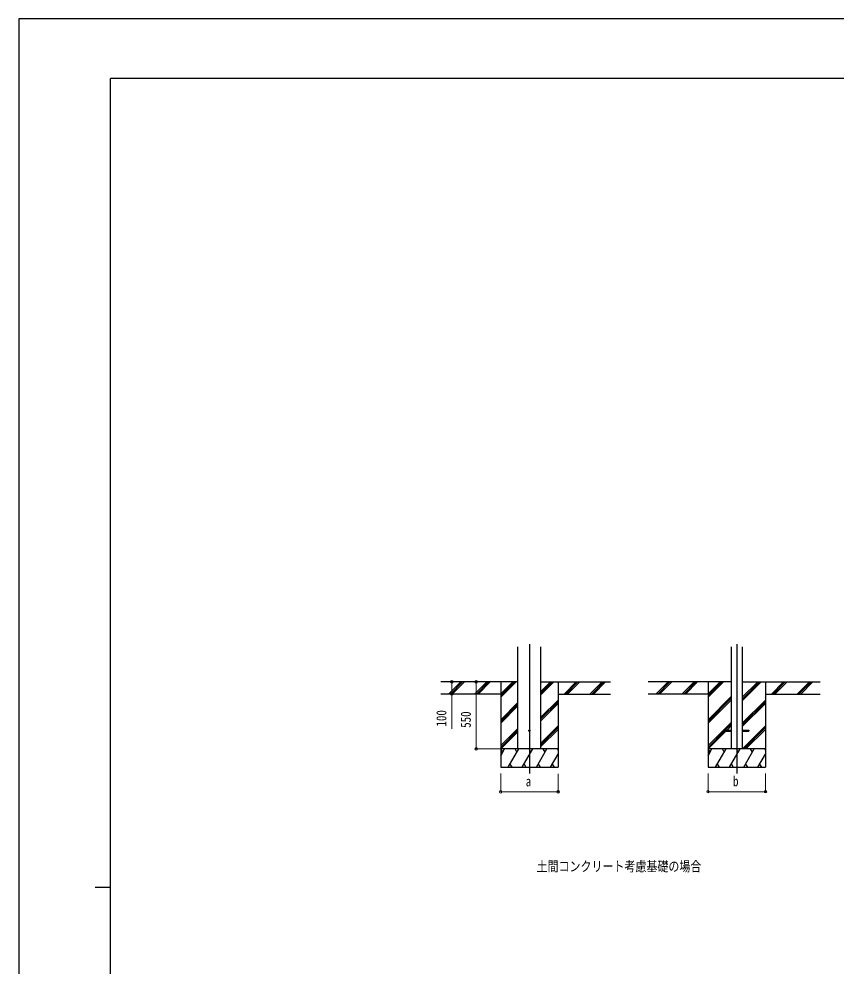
# Model space of a CAD drawing. Units: millimetres, scale not verified. Extents: x -10512 to 10512, y -7425 to 7425.
# Drawn here: x -10512 to -3819, y -333 to 7425 of the extents above; entities that cross this region are included whole.
import ezdxf
from ezdxf.enums import TextEntityAlignment as Align

# ---------------------------------------------------------------- set-up
doc = ezdxf.new("R2010")
doc.units = ezdxf.units.MM
doc.header["$LTSCALE"] = 30
for name, color, linetype in [('0-2_USER1', 3, 'Continuous'), ('0-4_YKK_12', 2, 'Continuous'), ('0-6_YKK_A1', 4, 'Continuous'), ('0-8_YKK_ZWAK', 7, 'Continuous')]:
    doc.layers.add(name, color=color, linetype=linetype)
doc.layers.add('0-7_YKK_D', color=6, linetype='Continuous', lineweight=18)
doc.styles.add('ＭＳ ゴシック', font='')
doc.styles.get('ＭＳ ゴシック').set_extended_font_data('MS Gothic')

msp = doc.modelspace()

# ---------------------------------------------------------------- linework, layer by layer
at = {"layer": '0-4_YKK_12'}
for p, q in [((-6330.99, 2302.21), (-6330.99, 1245.13)), ((-4632.54, 2302.21), (-4632.54, 1245.13))]:
    msp.add_line(p, q, dxfattribs=at)
at = {"layer": '0-6_YKK_A1'}
for p, q in [((-6424.74, 1445.13), (-6424.74, 2280.48)), ((-6237.24, 1445.13), (-6237.24, 2280.48)), ((-4677.74, 2280.48), (-4677.74, 1445.13)), ((-4587.34, 2280.48), (-4587.34, 1445.13)), ((-6424.74, 1995.13), (-7056.95, 1995.13)), ((-6990.26, 1896.53), (-6891.66, 1995.13)), ((-6977.52, 1895.13), (-6877.52, 1995.13)), ((-6963.38, 1895.13), (-6863.38, 1995.13)), ((-6778.13, 1896.53), (-6679.53, 1995.13)), ((-6765.39, 1895.13), (-6665.39, 1995.13)), ((-6751.25, 1895.13), (-6651.24, 1995.13)), ((-6565.99, 1995.13), (-6565.99, 1295.13)), ((-6565.99, 1868.25), (-6439.11, 1995.13)), ((-6565.99, 1882.39), (-6453.25, 1995.13)), ((-6565.99, 1896.53), (-6467.4, 1995.13)), ((-6237.24, 1888.63), (-6130.74, 1995.13)), ((-6237.24, 1902.77), (-6144.89, 1995.13)), ((-6237.24, 1916.92), (-6159.03, 1995.13)), ((-6237.24, 1995.13), (-5665.37, 1995.13)), ((-6095.99, 1995.13), (-6095.99, 1295.13)), ((-6046.9, 1895.13), (-5946.9, 1995.13)), ((-6032.76, 1895.13), (-5932.75, 1995.13)), ((-6018.61, 1895.13), (-5918.61, 1995.13)), ((-5834.77, 1895.13), (-5734.76, 1995.13)), ((-5820.62, 1895.13), (-5720.62, 1995.13)), ((-5806.48, 1895.13), (-5706.48, 1995.13)), ((-4677.74, 1995.13), (-5358.49, 1995.13)), ((-5291.8, 1896.53), (-5193.2, 1995.13)), ((-5279.06, 1895.13), (-5179.06, 1995.13)), ((-5264.92, 1895.13), (-5164.92, 1995.13)), ((-5079.67, 1896.53), (-4981.07, 1995.13)), ((-5066.93, 1895.13), (-4966.93, 1995.13)), ((-5052.79, 1895.13), (-4952.79, 1995.13)), ((-4867.54, 1995.13), (-4867.54, 1295.13)), ((-4867.54, 1868.25), (-4740.65, 1995.13)), ((-4867.54, 1882.39), (-4754.8, 1995.13)), ((-4867.54, 1896.53), (-4768.94, 1995.13)), ((-4587.34, 1840.08), (-4432.29, 1995.13)), ((-4587.34, 1854.22), (-4446.43, 1995.13)), ((-4587.34, 1868.37), (-4460.57, 1995.13)), ((-4587.34, 1995.13), (-3949.33, 1995.13)), ((-4397.54, 1995.13), (-4397.54, 1295.13)), ((-4348.44, 1895.13), (-4248.44, 1995.13)), ((-4334.3, 1895.13), (-4234.3, 1995.13)), ((-4320.15, 1895.13), (-4220.15, 1995.13)), ((-4136.31, 1895.13), (-4036.31, 1995.13)), ((-4122.16, 1895.13), (-4022.16, 1995.13)), ((-4108.02, 1895.13), (-4008.02, 1995.13)), ((-6565.99, 1895.13), (-7056.95, 1895.13)), ((-6095.99, 1895.13), (-5665.37, 1895.13)), ((-4867.54, 1895.13), (-5358.49, 1895.13)), ((-4867.54, 1684.4), (-4677.74, 1874.2)), ((-4397.54, 1895.13), (-3949.33, 1895.13)), ((-6565.99, 1684.4), (-6424.74, 1825.65)), ((-6565.99, 1670.26), (-6424.74, 1811.51)), ((-6565.99, 1656.12), (-6424.74, 1797.37)), ((-6237.24, 1704.79), (-6095.99, 1846.03)), ((-6237.24, 1690.64), (-6095.99, 1831.89)), ((-6237.24, 1676.5), (-6095.99, 1817.75)), ((-4867.54, 1670.26), (-4677.74, 1860.06)), ((-4867.54, 1656.12), (-4677.74, 1845.92)), ((-4587.34, 1656.24), (-4397.54, 1846.03)), ((-4587.34, 1642.09), (-4397.54, 1831.89)), ((-4587.34, 1627.95), (-4397.54, 1817.75)), ((-6237.24, 1492.66), (-6095.99, 1633.9)), ((-4867.54, 1472.27), (-4677.74, 1662.07)), ((-4726.03, 1599.63), (-4677.74, 1647.93)), ((-4711.89, 1599.63), (-4677.74, 1633.79)), ((-4586.31, 1445.13), (-4397.54, 1633.9)), ((-6565.99, 1472.27), (-6424.74, 1613.52)), ((-6565.99, 1458.13), (-6424.74, 1599.38)), ((-6564.85, 1445.13), (-6424.74, 1585.24)), ((-6237.24, 1478.51), (-6095.99, 1619.76)), ((-6237.24, 1464.37), (-6095.99, 1605.62)), ((-4867.54, 1458.13), (-4732.54, 1593.13)), ((-4866.39, 1445.13), (-4720.89, 1590.63)), ((-4732.54, 1599.63), (-4732.54, 1590.63)), ((-4732.54, 1599.63), (-4677.74, 1599.63)), ((-4732.54, 1590.63), (-4677.74, 1590.63)), ((-4587.34, 1599.63), (-4532.54, 1599.63)), ((-4587.34, 1590.63), (-4532.54, 1590.63)), ((-4572.17, 1445.13), (-4397.54, 1619.76)), ((-4558.03, 1445.13), (-4397.54, 1605.62)), ((-4532.54, 1599.63), (-4532.54, 1590.63)), ((-6095.99, 1445.13), (-6565.99, 1445.13)), ((-6565.99, 1388.96), (-6533.57, 1445.13)), ((-6548.57, 1419.15), (-6563.57, 1445.13)), ((-6504.7, 1295.13), (-6418.1, 1445.13)), ((-6433.1, 1419.15), (-6448.1, 1445.13)), ((-6389.23, 1295.13), (-6302.63, 1445.13)), ((-6317.63, 1419.15), (-6332.63, 1445.13)), ((-6273.76, 1295.13), (-6187.16, 1445.13)), ((-6202.16, 1419.15), (-6217.16, 1445.13)), ((-6158.29, 1295.13), (-6095.99, 1403.03)), ((-6095.99, 1435.27), (-6101.69, 1445.13)), ((-4397.54, 1445.13), (-4867.54, 1445.13)), ((-4867.54, 1388.96), (-4835.11, 1445.13)), ((-4850.11, 1419.15), (-4865.11, 1445.13)), ((-4806.24, 1295.13), (-4719.64, 1445.13)), ((-4734.64, 1419.15), (-4749.64, 1445.13)), ((-4690.77, 1295.13), (-4604.17, 1445.13)), ((-4619.17, 1419.15), (-4634.17, 1445.13)), ((-4575.3, 1295.13), (-4488.7, 1445.13)), ((-4503.7, 1419.15), (-4518.7, 1445.13)), ((-4459.83, 1295.13), (-4397.54, 1403.03)), ((-4397.54, 1435.27), (-4403.23, 1445.13)), ((-6489.7, 1321.11), (-6474.7, 1295.13)), ((-6374.23, 1321.11), (-6359.23, 1295.13)), ((-6258.76, 1321.11), (-6243.76, 1295.13)), ((-6143.29, 1321.11), (-6128.29, 1295.13)), ((-4791.24, 1321.11), (-4776.24, 1295.13)), ((-4675.77, 1321.11), (-4660.77, 1295.13)), ((-4560.3, 1321.11), (-4545.3, 1295.13)), ((-4444.83, 1321.11), (-4429.83, 1295.13)), ((-6565.99, 1295.13), (-6095.99, 1295.13)), ((-4867.54, 1295.13), (-4397.54, 1295.13))]:
    msp.add_line(p, q, dxfattribs=at)
msp.add_circle((-6330.99, 1595.13), 5, dxfattribs=at)
at = {"layer": '0-7_YKK_D'}
for p, q in [((-6989.33, 1995.13), (-6964.99, 1995.13)), ((-6830.05, 1995.13), (-6764.99, 1995.13)), ((-6765.99, 1995.13), (-6765.99, 1445.13)), ((-6989.33, 1895.13), (-6964.99, 1895.13)), ((-6566.99, 1445.13), (-6766.99, 1445.13)), ((-6565.99, 1245.13), (-6565.99, 1093.13)), ((-4867.54, 1245.13), (-4867.54, 1094.13)), ((-4397.54, 1245.13), (-4397.54, 1094.13)), ((-6095.99, 1241.06), (-6095.99, 1093.13)), ((-6565.99, 1094.13), (-6095.99, 1094.13)), ((-4867.54, 1095.13), (-4397.54, 1095.13))]:
    msp.add_line(p, q, dxfattribs=at)
msp.add_lwpolyline([(-6965.99, 1995.13), (-6965.99, 1895.13), (-6965.99, 1608.63)], dxfattribs=at)
for centre in [(-6965.99, 1995.13), (-6765.99, 1995.13), (-6965.99, 1895.13), (-6765.99, 1445.13), (-6565.99, 1094.13), (-6095.99, 1094.13), (-4867.54, 1095.13), (-4397.54, 1095.13)]:
    msp.add_circle(centre, 10.62, dxfattribs=at)
at = {"layer": '0-8_YKK_ZWAK'}
for p, q in [((9737.55, 6937.5), (-9762.45, 6937.5)), ((-9762.45, -6312.5), (-9762.45, 6937.5)), ((-9887.45, 312.5), (-9762.45, 312.5))]:
    msp.add_line(p, q, dxfattribs=at)
msp.add_lwpolyline([(-10512.5, -7425), (10512.5, -7425), (10512.5, 7425), (-10512.5, 7425)], close=True, dxfattribs=at)

# ---------------------------------------------------------------- texts
at = {"layer": '0-2_USER1', "style": 'ＭＳ ゴシック', "width": 0.8}
msp.add_text('土間コンクリート考慮基礎の場合', height=82.48, dxfattribs=at).set_placement((-6272.08, 417.63), align=Align.BOTTOM_LEFT)
at = {"layer": '0-7_YKK_D', "style": 'ＭＳ ゴシック', "width": 0.8}
for s, p in [('100', (-6985.99, 1628.63)), ('550', (-6785.99, 1618.13))]:
    msp.add_text(s, height=82.48, rotation=90, dxfattribs=at).set_placement(p, align=Align.BOTTOM_LEFT)
for s, p in [('a', (-6360.99, 1114.13)), ('b', (-4662.54, 1115.13))]:
    msp.add_text(s, height=82.48, dxfattribs=at).set_placement(p, align=Align.BOTTOM_LEFT)

doc.saveas('drawing.dxf')
